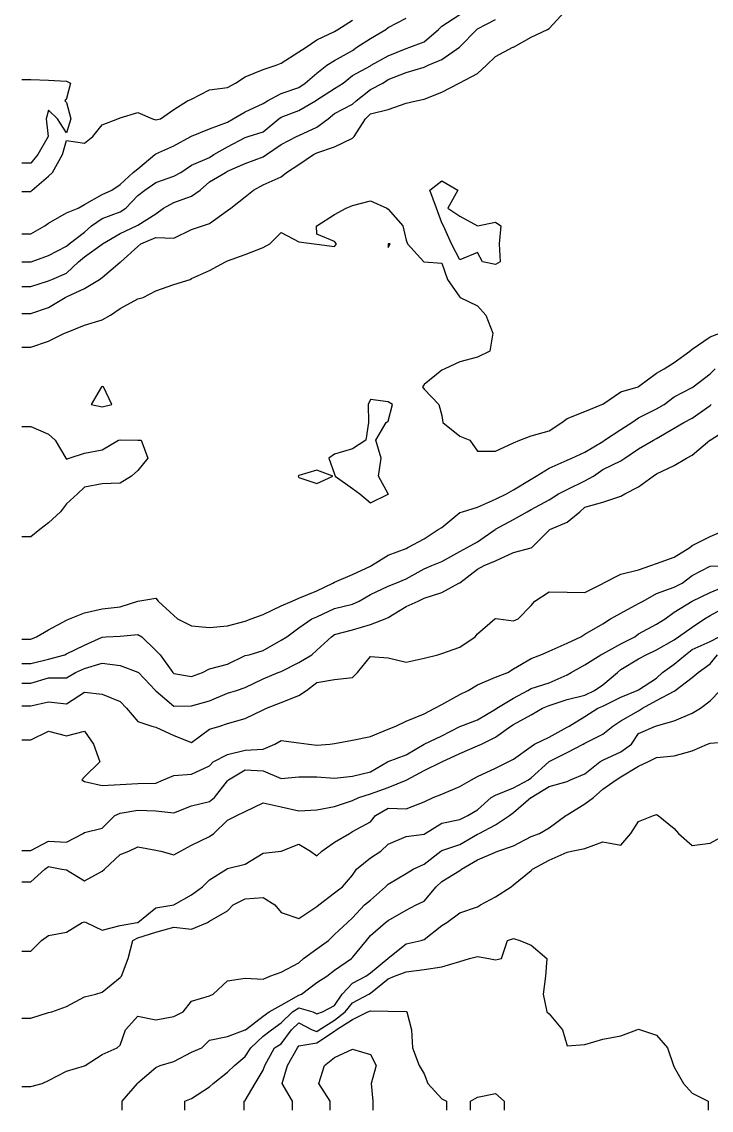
# Model space of a CAD drawing. Header units: metres. Extents: x 2681030 to 2681330, y 1246000 to 1246290.
# Drawn here: x 2681030 to 2681049.28, y 1246000 to 1246030.46 of the extents above; entities that cross this region are included whole.
import ezdxf

# ---------------------------------------------------------------- set-up
doc = ezdxf.new("R2010")
doc.units = ezdxf.units.M
doc.layers.add('BASIS_HOEHENLINIEN', color=8, linetype='Continuous')

msp = doc.modelspace()

# ---------------------------------------------------------------- linework, layer by layer
at = {"layer": 'BASIS_HOEHENLINIEN'}
for points in [[(2681030, 1246022.298, 446.5), (2681030.25, 1246022.298, 446.5), (2681030.75, 1246022.466, 446.5), (2681031.21, 1246022.75, 446.5), (2681031.25, 1246022.768, 446.5), (2681031.75, 1246023.001, 446.5), (2681032.172, 1246023.25, 446.5), (2681032.25, 1246023.305, 446.5), (2681032.75, 1246023.736, 446.5), (2681032.767, 1246023.75, 446.5), (2681033.25, 1246024.171, 446.5), (2681033.326, 1246024.25, 446.5), (2681033.75, 1246024.429, 446.5), (2681034.25, 1246024.408, 446.5), (2681034.75, 1246024.653, 446.5), (2681035.057, 1246024.75, 446.5), (2681035.25, 1246024.82, 446.5), (2681035.75, 1246025.183, 446.5), (2681035.85, 1246025.25, 446.5), (2681036.25, 1246025.569, 446.5), (2681036.483, 1246025.75, 446.5), (2681036.75, 1246025.901, 446.5), (2681037.25, 1246026.124, 446.5), (2681037.404, 1246026.25, 446.5), (2681037.75, 1246026.467, 446.5), (2681038.155, 1246026.75, 446.5), (2681038.25, 1246026.796, 446.5), (2681038.75, 1246026.969, 446.5), (2681039.25, 1246027.204, 446.5), (2681039.296, 1246027.25, 446.5), (2681039.61, 1246027.75, 446.5), (2681039.75, 1246027.886, 446.5), (2681040.25, 1246028.011, 446.5), (2681040.75, 1246028.185, 446.5), (2681041.033, 1246028.25, 446.5), (2681041.25, 1246028.302, 446.5), (2681041.75, 1246028.494, 446.5), (2681042.231, 1246028.75, 446.5), (2681042.25, 1246028.757, 446.5), (2681042.75, 1246029.015, 446.5), (2681043.001, 1246029.25, 446.5), (2681043.25, 1246029.495, 446.5), (2681043.732, 1246029.75, 446.5), (2681043.75, 1246029.757, 446.5), (2681044.25, 1246030.038, 446.5), (2681044.708, 1246030.25, 446.5), (2681044.75, 1246030.273, 446.5), (2681045.192, 1246030.75, 446.5)], [(2681030, 1246023.747, 445.5), (2681030.25, 1246023.747, 445.5), (2681030.259, 1246023.75, 445.5), (2681030.75, 1246023.926, 445.5), (2681031.25, 1246024.188, 445.5), (2681031.326, 1246024.25, 445.5), (2681031.75, 1246024.577, 445.5), (2681031.951, 1246024.75, 445.5), (2681032.25, 1246024.961, 445.5), (2681032.75, 1246025.144, 445.5), (2681032.907, 1246025.25, 445.5), (2681033.25, 1246025.601, 445.5), (2681033.442, 1246025.75, 445.5), (2681033.75, 1246025.966, 445.5), (2681034.25, 1246026.14, 445.5), (2681034.445, 1246026.25, 445.5), (2681034.75, 1246026.448, 445.5), (2681035.25, 1246026.67, 445.5), (2681035.375, 1246026.75, 445.5), (2681035.75, 1246026.967, 445.5), (2681036.25, 1246027.227, 445.5), (2681036.332, 1246027.25, 445.5), (2681036.75, 1246027.383, 445.5), (2681037.188, 1246027.75, 445.5), (2681037.25, 1246027.794, 445.5), (2681037.75, 1246027.985, 445.5), (2681038.211, 1246028.25, 445.5), (2681038.25, 1246028.276, 445.5), (2681038.75, 1246028.597, 445.5), (2681038.991, 1246028.75, 445.5), (2681039.25, 1246028.964, 445.5), (2681039.75, 1246029.236, 445.5), (2681039.772, 1246029.25, 445.5), (2681040.25, 1246029.515, 445.5), (2681040.75, 1246029.721, 445.5), (2681040.851, 1246029.75, 445.5), (2681041.25, 1246029.906, 445.5), (2681041.658, 1246030.25, 445.5), (2681041.75, 1246030.344, 445.5), (2681042.25, 1246030.669, 445.5)], [(2681030, 1246024.528, 445), (2681030.25, 1246024.528, 445), (2681030.644, 1246024.75, 445), (2681030.75, 1246024.832, 445), (2681031.25, 1246025.117, 445), (2681031.581, 1246025.25, 445), (2681031.75, 1246025.348, 445), (2681032.25, 1246025.627, 445), (2681032.521, 1246025.75, 445), (2681032.75, 1246025.911, 445), (2681033.111, 1246026.25, 445), (2681033.25, 1246026.352, 445), (2681033.725, 1246026.75, 445), (2681033.75, 1246026.773, 445), (2681034.25, 1246026.99, 445), (2681034.725, 1246027.25, 445), (2681034.75, 1246027.262, 445), (2681035.25, 1246027.468, 445), (2681035.75, 1246027.655, 445), (2681035.91, 1246027.75, 445), (2681036.25, 1246027.946, 445), (2681036.75, 1246028.174, 445), (2681036.871, 1246028.25, 445), (2681037.25, 1246028.455, 445), (2681037.75, 1246028.627, 445), (2681037.929, 1246028.75, 445), (2681038.25, 1246029.028, 445), (2681038.532, 1246029.25, 445), (2681038.75, 1246029.38, 445), (2681039.25, 1246029.665, 445), (2681039.375, 1246029.75, 445), (2681039.75, 1246029.993, 445), (2681040.18, 1246030.25, 445), (2681040.25, 1246030.303, 445), (2681040.75, 1246030.568, 445)], [(2681030, 1246023.054, 446), (2681030.25, 1246023.054, 446), (2681030.75, 1246023.211, 446), (2681030.845, 1246023.25, 446), (2681031.25, 1246023.431, 446), (2681031.588, 1246023.75, 446), (2681031.75, 1246023.885, 446), (2681032.25, 1246024.241, 446), (2681032.258, 1246024.25, 446), (2681032.75, 1246024.543, 446), (2681033.21, 1246024.75, 446), (2681033.25, 1246024.776, 446), (2681033.75, 1246025.093, 446), (2681033.967, 1246025.25, 446), (2681034.25, 1246025.407, 446), (2681034.75, 1246025.583, 446), (2681034.986, 1246025.75, 446), (2681035.25, 1246025.981, 446), (2681035.697, 1246026.25, 446), (2681035.75, 1246026.28, 446), (2681036.25, 1246026.498, 446), (2681036.75, 1246026.689, 446), (2681036.844, 1246026.75, 446), (2681037.25, 1246027.034, 446), (2681037.682, 1246027.25, 446), (2681037.75, 1246027.286, 446), (2681038.25, 1246027.518, 446), (2681038.566, 1246027.75, 446), (2681038.75, 1246027.894, 446), (2681039.25, 1246028.155, 446), (2681039.348, 1246028.25, 446), (2681039.75, 1246028.565, 446), (2681040.098, 1246028.75, 446), (2681040.25, 1246028.846, 446), (2681040.75, 1246029.045, 446), (2681041.25, 1246029.197, 446), (2681041.366, 1246029.25, 446), (2681041.75, 1246029.407, 446), (2681042.239, 1246029.75, 446), (2681042.25, 1246029.763, 446), (2681042.725, 1246030.25, 446), (2681042.75, 1246030.27, 446), (2681043.25, 1246030.526, 446)], [(2681030, 1246025.717, 444.5), (2681030.25, 1246025.717, 444.5), (2681030.288, 1246025.75, 444.5), (2681030.75, 1246026.14, 444.5), (2681030.859, 1246026.25, 444.5), (2681031.137, 1246026.75, 444.5), (2681031.25, 1246027.146, 444.5), (2681031.75, 1246027.069, 444.5), (2681031.988, 1246027.25, 444.5), (2681032.25, 1246027.583, 444.5), (2681032.685, 1246027.75, 444.5), (2681032.75, 1246027.778, 444.5), (2681033.25, 1246027.921, 444.5), (2681033.654, 1246027.75, 444.5), (2681033.75, 1246027.716, 444.5), (2681033.878, 1246027.75, 444.5), (2681034.25, 1246028.014, 444.5), (2681034.632, 1246028.25, 444.5), (2681034.75, 1246028.301, 444.5), (2681035.25, 1246028.558, 444.5), (2681035.75, 1246028.627, 444.5), (2681035.978, 1246028.75, 444.5), (2681036.25, 1246028.922, 444.5), (2681036.75, 1246029.127, 444.5), (2681037.113, 1246029.25, 444.5), (2681037.25, 1246029.309, 444.5), (2681037.75, 1246029.626, 444.5), (2681037.957, 1246029.75, 444.5), (2681038.25, 1246029.962, 444.5), (2681038.75, 1246030.188, 444.5), (2681038.836, 1246030.25, 444.5), (2681039.25, 1246030.506, 444.5)], [(2681030, 1246028.847, 444.5), (2681030.25, 1246028.847, 444.5), (2681030.75, 1246028.835, 444.5), (2681031.25, 1246028.803, 444.5), (2681031.36, 1246028.75, 444.5), (2681031.25, 1246028.316, 444.5), (2681031.202, 1246028.25, 444.5), (2681031.25, 1246028.201, 444.5), (2681031.369, 1246027.75, 444.5), (2681031.25, 1246027.354, 444.5), (2681030.998, 1246027.75, 444.5), (2681030.75, 1246027.993, 444.5), (2681030.678, 1246027.75, 444.5), (2681030.742, 1246027.25, 444.5), (2681030.45, 1246026.75, 444.5), (2681030.25, 1246026.507, 444.5), (2681030, 1246026.507, 444.5)], [(2681043.381, 1246023.75, 447), (2681043.25, 1246023.673, 447), (2681042.887, 1246023.75, 447), (2681042.75, 1246024.009, 447), (2681042.25, 1246023.801, 447), (2681042.014, 1246024.25, 447), (2681041.794, 1246024.75, 447), (2681041.75, 1246024.842, 447), (2681041.598, 1246025.25, 447), (2681041.417, 1246025.75, 447), (2681041.75, 1246026.017, 447), (2681042.193, 1246025.75, 447), (2681041.918, 1246025.25, 447), (2681042.25, 1246025.02, 447), (2681042.75, 1246024.753, 447), (2681043.25, 1246024.852, 447), (2681043.395, 1246024.75, 447), (2681043.356, 1246024.25, 447), (2681043.381, 1246023.75, 447)], [(2681030, 1246021.353, 447), (2681030.25, 1246021.353, 447), (2681030.75, 1246021.525, 447), (2681031.198, 1246021.75, 447), (2681031.25, 1246021.771, 447), (2681031.75, 1246021.974, 447), (2681032.25, 1246022.121, 447), (2681032.479, 1246022.25, 447), (2681032.75, 1246022.444, 447), (2681033.25, 1246022.712, 447), (2681033.396, 1246022.75, 447), (2681033.75, 1246022.935, 447), (2681034.25, 1246023.11, 447), (2681034.709, 1246023.25, 447), (2681034.75, 1246023.278, 447), (2681035.25, 1246023.501, 447), (2681035.694, 1246023.75, 447), (2681035.75, 1246023.772, 447), (2681036.25, 1246023.955, 447), (2681036.75, 1246024.146, 447), (2681036.938, 1246024.25, 447), (2681037.25, 1246024.564, 447), (2681037.75, 1246024.31, 447), (2681038.18, 1246024.25, 447), (2681038.25, 1246024.241, 447), (2681038.75, 1246024.179, 447), (2681038.805, 1246024.25, 447), (2681038.75, 1246024.315, 447), (2681038.25, 1246024.52, 447), (2681038.241, 1246024.75, 447), (2681038.25, 1246024.758, 447), (2681038.75, 1246025.074, 447), (2681039.076, 1246025.25, 447), (2681039.25, 1246025.323, 447), (2681039.75, 1246025.455, 447), (2681040.214, 1246025.25, 447), (2681040.25, 1246025.22, 447), (2681040.658, 1246024.75, 447), (2681040.75, 1246024.355, 447), (2681040.792, 1246024.25, 447), (2681041.248, 1246023.75, 447), (2681041.25, 1246023.748, 447), (2681041.75, 1246023.712, 447), (2681041.903, 1246023.25, 447), (2681042.25, 1246022.76, 447), (2681042.261, 1246022.75, 447), (2681042.75, 1246022.511, 447), (2681042.981, 1246022.25, 447), (2681043.172, 1246021.75, 447), (2681043.089, 1246021.25, 447), (2681042.75, 1246021.075, 447), (2681042.25, 1246020.948, 447), (2681041.836, 1246020.75, 447), (2681041.75, 1246020.717, 447), (2681041.25, 1246020.315, 447), (2681041.211, 1246020.25, 447), (2681041.25, 1246020.181, 447), (2681041.663, 1246019.75, 447), (2681041.75, 1246019.449, 447), (2681041.776, 1246019.25, 447), (2681042.25, 1246018.868, 447), (2681042.53, 1246018.75, 447), (2681042.75, 1246018.446, 447), (2681043.25, 1246018.449, 447), (2681043.75, 1246018.679, 447), (2681043.931, 1246018.75, 447), (2681044.25, 1246018.875, 447), (2681044.75, 1246019.019, 447), (2681045.107, 1246019.25, 447), (2681045.25, 1246019.359, 447), (2681045.75, 1246019.556, 447), (2681046.224, 1246019.75, 447), (2681046.25, 1246019.762, 447), (2681046.75, 1246020.104, 447), (2681047.238, 1246020.25, 447), (2681047.25, 1246020.254, 447), (2681047.75, 1246020.628, 447), (2681047.968, 1246020.75, 447), (2681048.25, 1246020.93, 447), (2681048.687, 1246021.25, 447), (2681048.75, 1246021.301, 447), (2681049.25, 1246021.65, 447), (2681049.52, 1246021.75, 447)], [(2681040.25, 1246024.144, 447), (2681040.306, 1246024.25, 447), (2681040.25, 1246024.254, 447), (2681040.245, 1246024.25, 447), (2681040.25, 1246024.144, 447)], [(2681030, 1246013.186, 447.5), (2681030.25, 1246013.186, 447.5), (2681030.414, 1246013.25, 447.5), (2681030.75, 1246013.442, 447.5), (2681031.25, 1246013.713, 447.5), (2681031.33, 1246013.75, 447.5), (2681031.75, 1246013.921, 447.5), (2681032.25, 1246014.032, 447.5), (2681032.75, 1246014.092, 447.5), (2681033.246, 1246014.25, 447.5), (2681033.25, 1246014.252, 447.5), (2681033.75, 1246014.333, 447.5), (2681033.817, 1246014.25, 447.5), (2681034.25, 1246013.849, 447.5), (2681034.359, 1246013.75, 447.5), (2681034.75, 1246013.562, 447.5), (2681035.25, 1246013.515, 447.5), (2681035.75, 1246013.561, 447.5), (2681036.25, 1246013.692, 447.5), (2681036.414, 1246013.75, 447.5), (2681036.75, 1246013.872, 447.5), (2681037.25, 1246014.12, 447.5), (2681037.564, 1246014.25, 447.5), (2681037.75, 1246014.331, 447.5), (2681038.25, 1246014.535, 447.5), (2681038.702, 1246014.75, 447.5), (2681038.75, 1246014.781, 447.5), (2681039.25, 1246014.994, 447.5), (2681039.75, 1246015.229, 447.5), (2681039.785, 1246015.25, 447.5), (2681040.25, 1246015.54, 447.5), (2681040.75, 1246015.725, 447.5), (2681040.794, 1246015.75, 447.5), (2681041.25, 1246015.995, 447.5), (2681041.645, 1246016.25, 447.5), (2681041.75, 1246016.306, 447.5), (2681042.25, 1246016.728, 447.5), (2681042.324, 1246016.75, 447.5), (2681042.75, 1246016.879, 447.5), (2681043.25, 1246017.104, 447.5), (2681043.561, 1246017.25, 447.5), (2681043.75, 1246017.366, 447.5), (2681044.25, 1246017.667, 447.5), (2681044.383, 1246017.75, 447.5), (2681044.75, 1246017.975, 447.5), (2681045.25, 1246018.193, 447.5), (2681045.384, 1246018.25, 447.5), (2681045.75, 1246018.422, 447.5), (2681046.25, 1246018.721, 447.5), (2681046.3, 1246018.75, 447.5), (2681046.75, 1246019.055, 447.5), (2681047.061, 1246019.25, 447.5), (2681047.25, 1246019.384, 447.5), (2681047.75, 1246019.63, 447.5), (2681047.962, 1246019.75, 447.5), (2681048.25, 1246019.964, 447.5), (2681048.75, 1246020.229, 447.5), (2681048.777, 1246020.25, 447.5), (2681049.25, 1246020.608, 447.5), (2681049.389, 1246020.75, 447.5)], [(2681032.25, 1246019.685, 447), (2681032.518, 1246019.75, 447), (2681032.286, 1246020.25, 447), (2681032.25, 1246020.259, 447), (2681032.234, 1246020.25, 447), (2681031.943, 1246019.75, 447), (2681032.25, 1246019.685, 447)], [(2681030, 1246012.503, 448), (2681030.25, 1246012.503, 448), (2681030.75, 1246012.628, 448), (2681031.201, 1246012.75, 448), (2681031.25, 1246012.773, 448), (2681031.75, 1246013.02, 448), (2681032.25, 1246013.245, 448), (2681032.353, 1246013.25, 448), (2681032.75, 1246013.27, 448), (2681033.25, 1246013.311, 448), (2681033.353, 1246013.25, 448), (2681033.75, 1246012.87, 448), (2681033.87, 1246012.75, 448), (2681034.225, 1246012.25, 448), (2681034.25, 1246012.22, 448), (2681034.75, 1246012.14, 448), (2681035.058, 1246012.25, 448), (2681035.25, 1246012.354, 448), (2681035.75, 1246012.487, 448), (2681036.25, 1246012.724, 448), (2681036.36, 1246012.75, 448), (2681036.75, 1246012.87, 448), (2681037.25, 1246013.152, 448), (2681037.409, 1246013.25, 448), (2681037.75, 1246013.503, 448), (2681038.11, 1246013.75, 448), (2681038.25, 1246013.809, 448), (2681038.75, 1246014.043, 448), (2681039.25, 1246014.166, 448), (2681039.432, 1246014.25, 448), (2681039.75, 1246014.434, 448), (2681040.25, 1246014.666, 448), (2681040.458, 1246014.75, 448), (2681040.75, 1246014.87, 448), (2681041.25, 1246015.152, 448), (2681041.467, 1246015.25, 448), (2681041.75, 1246015.362, 448), (2681042.25, 1246015.639, 448), (2681042.461, 1246015.75, 448), (2681042.75, 1246015.91, 448), (2681043.236, 1246016.25, 448), (2681043.25, 1246016.259, 448), (2681043.75, 1246016.53, 448), (2681044.133, 1246016.75, 448), (2681044.25, 1246016.81, 448), (2681044.75, 1246017.085, 448), (2681045.015, 1246017.25, 448), (2681045.25, 1246017.373, 448), (2681045.75, 1246017.616, 448), (2681045.989, 1246017.75, 448), (2681046.25, 1246017.938, 448), (2681046.75, 1246018.176, 448), (2681046.866, 1246018.25, 448), (2681047.25, 1246018.514, 448), (2681047.666, 1246018.75, 448), (2681047.75, 1246018.801, 448), (2681048.25, 1246019.089, 448), (2681048.515, 1246019.25, 448), (2681048.75, 1246019.374, 448), (2681049.25, 1246019.722, 448), (2681049.283, 1246019.75, 448)], [(2681040.25, 1246017.245, 447), (2681040.252, 1246017.25, 447), (2681040.25, 1246017.252, 447), (2681039.978, 1246017.75, 447), (2681040.05, 1246018.25, 447), (2681039.905, 1246018.75, 447), (2681040.188, 1246019.25, 447), (2681040.25, 1246019.283, 447), (2681040.365, 1246019.75, 447), (2681040.25, 1246019.831, 447), (2681039.75, 1246019.897, 447), (2681039.684, 1246019.75, 447), (2681039.694, 1246019.25, 447), (2681039.62, 1246018.75, 447), (2681039.25, 1246018.511, 447), (2681038.75, 1246018.362, 447), (2681038.589, 1246018.25, 447), (2681038.75, 1246017.805, 447), (2681038.769, 1246017.75, 447), (2681039.25, 1246017.404, 447), (2681039.456, 1246017.25, 447), (2681039.75, 1246016.998, 447), (2681040.25, 1246017.245, 447)], [(2681030, 1246019.133, 447.5), (2681030.25, 1246019.133, 447.5), (2681030.75, 1246018.925, 447.5), (2681030.934, 1246018.75, 447.5), (2681031.231, 1246018.25, 447.5), (2681031.25, 1246018.223, 447.5), (2681031.328, 1246018.25, 447.5), (2681031.75, 1246018.386, 447.5), (2681032.25, 1246018.483, 447.5), (2681032.706, 1246018.75, 447.5), (2681032.75, 1246018.768, 447.5), (2681033.25, 1246018.753, 447.5), (2681033.339, 1246018.75, 447.5), (2681033.524, 1246018.25, 447.5), (2681033.25, 1246017.904, 447.5), (2681033.065, 1246017.75, 447.5), (2681032.75, 1246017.549, 447.5), (2681032.25, 1246017.536, 447.5), (2681031.75, 1246017.441, 447.5), (2681031.56, 1246017.25, 447.5), (2681031.25, 1246016.971, 447.5), (2681031.08, 1246016.75, 447.5), (2681030.75, 1246016.444, 447.5), (2681030.502, 1246016.25, 447.5), (2681030.25, 1246016.046, 447.5), (2681030, 1246016.046, 447.5)], [(2681030, 1246011.954, 448.5), (2681030.25, 1246011.954, 448.5), (2681030.75, 1246012.102, 448.5), (2681031.25, 1246012.105, 448.5), (2681031.5, 1246012.25, 448.5), (2681031.75, 1246012.365, 448.5), (2681032.25, 1246012.512, 448.5), (2681032.75, 1246012.445, 448.5), (2681033.25, 1246012.26, 448.5), (2681033.26, 1246012.25, 448.5), (2681033.737, 1246011.75, 448.5), (2681033.75, 1246011.736, 448.5), (2681034.25, 1246011.306, 448.5), (2681034.75, 1246011.323, 448.5), (2681035.25, 1246011.457, 448.5), (2681035.75, 1246011.671, 448.5), (2681036.005, 1246011.75, 448.5), (2681036.25, 1246011.835, 448.5), (2681036.75, 1246012.073, 448.5), (2681037.169, 1246012.25, 448.5), (2681037.25, 1246012.28, 448.5), (2681037.75, 1246012.529, 448.5), (2681038.109, 1246012.75, 448.5), (2681038.25, 1246012.881, 448.5), (2681038.664, 1246013.25, 448.5), (2681038.75, 1246013.311, 448.5), (2681039.25, 1246013.448, 448.5), (2681039.75, 1246013.596, 448.5), (2681040.159, 1246013.75, 448.5), (2681040.25, 1246013.793, 448.5), (2681040.75, 1246014.103, 448.5), (2681041.086, 1246014.25, 448.5), (2681041.25, 1246014.332, 448.5), (2681041.75, 1246014.495, 448.5), (2681042.223, 1246014.75, 448.5), (2681042.25, 1246014.764, 448.5), (2681042.75, 1246015.145, 448.5), (2681042.935, 1246015.25, 448.5), (2681043.25, 1246015.375, 448.5), (2681043.75, 1246015.609, 448.5), (2681044.25, 1246015.737, 448.5), (2681044.267, 1246015.75, 448.5), (2681044.75, 1246016.239, 448.5), (2681044.767, 1246016.25, 448.5), (2681045.25, 1246016.458, 448.5), (2681045.607, 1246016.75, 448.5), (2681045.75, 1246016.876, 448.5), (2681046.25, 1246017.023, 448.5), (2681046.75, 1246017.19, 448.5), (2681046.862, 1246017.25, 448.5), (2681047.25, 1246017.444, 448.5), (2681047.662, 1246017.75, 448.5), (2681047.75, 1246017.811, 448.5), (2681048.25, 1246018.043, 448.5), (2681048.593, 1246018.25, 448.5), (2681048.75, 1246018.335, 448.5), (2681049.245, 1246018.75, 448.5), (2681049.25, 1246018.754, 448.5), (2681049.75, 1246019.072, 448.5)], [(2681038.25, 1246017.54, 447), (2681038.696, 1246017.75, 447), (2681038.25, 1246017.915, 447), (2681037.75, 1246017.763, 447), (2681037.726, 1246017.75, 447), (2681037.75, 1246017.707, 447), (2681038.25, 1246017.54, 447)], [(2681030, 1246011.316, 449), (2681030.25, 1246011.316, 449), (2681030.75, 1246011.429, 449), (2681031.25, 1246011.379, 449), (2681031.75, 1246011.698, 449), (2681032.25, 1246011.646, 449), (2681032.75, 1246011.441, 449), (2681032.926, 1246011.25, 449), (2681033.25, 1246010.884, 449), (2681033.636, 1246010.75, 449), (2681033.75, 1246010.722, 449), (2681034.25, 1246010.484, 449), (2681034.75, 1246010.289, 449), (2681035.25, 1246010.663, 449), (2681035.54, 1246010.75, 449), (2681035.75, 1246010.827, 449), (2681036.25, 1246010.963, 449), (2681036.75, 1246011.21, 449), (2681036.841, 1246011.25, 449), (2681037.25, 1246011.412, 449), (2681037.75, 1246011.608, 449), (2681037.965, 1246011.75, 449), (2681038.25, 1246011.971, 449), (2681038.75, 1246012.055, 449), (2681039.25, 1246012.114, 449), (2681039.393, 1246012.25, 449), (2681039.75, 1246012.696, 449), (2681040.25, 1246012.659, 449), (2681040.75, 1246012.541, 449), (2681041.25, 1246012.653, 449), (2681041.637, 1246012.75, 449), (2681041.75, 1246012.781, 449), (2681042.25, 1246012.962, 449), (2681042.684, 1246013.25, 449), (2681042.75, 1246013.333, 449), (2681043.23, 1246013.75, 449), (2681043.25, 1246013.76, 449), (2681043.334, 1246013.75, 449), (2681043.75, 1246013.7, 449), (2681043.886, 1246013.75, 449), (2681044.25, 1246014.125, 449), (2681044.352, 1246014.25, 449), (2681044.75, 1246014.507, 449), (2681045.25, 1246014.5, 449), (2681045.75, 1246014.488, 449), (2681046.25, 1246014.744, 449), (2681046.265, 1246014.75, 449), (2681046.75, 1246015.007, 449), (2681047.25, 1246015.129, 449), (2681047.597, 1246015.25, 449), (2681047.75, 1246015.301, 449), (2681048.25, 1246015.477, 449), (2681048.684, 1246015.75, 449), (2681048.75, 1246015.806, 449), (2681049.25, 1246016.059, 449), (2681049.714, 1246016.25, 449)], [(2681030, 1246010.365, 449.5), (2681030.25, 1246010.365, 449.5), (2681030.75, 1246010.612, 449.5), (2681031.25, 1246010.478, 449.5), (2681031.75, 1246010.607, 449.5), (2681032.008, 1246010.25, 449.5), (2681032.182, 1246009.75, 449.5), (2681031.75, 1246009.329, 449.5), (2681031.676, 1246009.25, 449.5), (2681031.75, 1246009.203, 449.5), (2681032.25, 1246009.085, 449.5), (2681032.75, 1246009.113, 449.5), (2681033.25, 1246009.144, 449.5), (2681033.75, 1246009.154, 449.5), (2681033.964, 1246009.25, 449.5), (2681034.25, 1246009.372, 449.5), (2681034.75, 1246009.406, 449.5), (2681035.25, 1246009.643, 449.5), (2681035.349, 1246009.75, 449.5), (2681035.75, 1246009.961, 449.5), (2681036.25, 1246010.077, 449.5), (2681036.75, 1246010.106, 449.5), (2681037.081, 1246010.25, 449.5), (2681037.25, 1246010.351, 449.5), (2681037.75, 1246010.287, 449.5), (2681038.027, 1246010.25, 449.5), (2681038.25, 1246010.22, 449.5), (2681038.616, 1246010.25, 449.5), (2681038.75, 1246010.262, 449.5), (2681039.25, 1246010.355, 449.5), (2681039.75, 1246010.457, 449.5), (2681040.25, 1246010.669, 449.5), (2681040.459, 1246010.75, 449.5), (2681040.75, 1246010.887, 449.5), (2681041.25, 1246011.098, 449.5), (2681041.557, 1246011.25, 449.5), (2681041.75, 1246011.36, 449.5), (2681042.25, 1246011.637, 449.5), (2681042.482, 1246011.75, 449.5), (2681042.75, 1246011.908, 449.5), (2681043.25, 1246012.119, 449.5), (2681043.595, 1246012.25, 449.5), (2681043.75, 1246012.357, 449.5), (2681044.25, 1246012.643, 449.5), (2681044.52, 1246012.75, 449.5), (2681044.75, 1246012.848, 449.5), (2681045.25, 1246013.072, 449.5), (2681045.638, 1246013.25, 449.5), (2681045.75, 1246013.322, 449.5), (2681046.25, 1246013.617, 449.5), (2681046.466, 1246013.75, 449.5), (2681046.75, 1246013.913, 449.5), (2681047.25, 1246014.182, 449.5), (2681047.38, 1246014.25, 449.5), (2681047.75, 1246014.462, 449.5), (2681048.25, 1246014.638, 449.5), (2681048.469, 1246014.75, 449.5), (2681048.75, 1246014.963, 449.5), (2681049.25, 1246015.232, 449.5), (2681049.75, 1246015.248, 449.5)], [(2681030, 1246007.269, 450), (2681030.25, 1246007.269, 450), (2681030.75, 1246007.527, 450), (2681031.25, 1246007.502, 450), (2681031.718, 1246007.75, 450), (2681031.75, 1246007.771, 450), (2681032.25, 1246007.895, 450), (2681032.599, 1246008.25, 450), (2681032.75, 1246008.316, 450), (2681033.25, 1246008.394, 450), (2681033.75, 1246008.378, 450), (2681034.25, 1246008.328, 450), (2681034.75, 1246008.52, 450), (2681035.25, 1246008.642, 450), (2681035.39, 1246008.75, 450), (2681035.75, 1246009.218, 450), (2681035.78, 1246009.25, 450), (2681036.25, 1246009.526, 450), (2681036.75, 1246009.499, 450), (2681037.25, 1246009.284, 450), (2681037.75, 1246009.327, 450), (2681038.25, 1246009.332, 450), (2681038.75, 1246009.296, 450), (2681039.25, 1246009.354, 450), (2681039.75, 1246009.471, 450), (2681040.225, 1246009.75, 450), (2681040.25, 1246009.765, 450), (2681040.75, 1246009.948, 450), (2681041.25, 1246010.248, 450), (2681041.254, 1246010.25, 450), (2681041.75, 1246010.475, 450), (2681042.25, 1246010.741, 450), (2681042.281, 1246010.75, 450), (2681042.75, 1246010.931, 450), (2681043.25, 1246011.228, 450), (2681043.286, 1246011.25, 450), (2681043.75, 1246011.531, 450), (2681044.156, 1246011.75, 450), (2681044.25, 1246011.805, 450), (2681044.75, 1246011.965, 450), (2681045.25, 1246012.19, 450), (2681045.367, 1246012.25, 450), (2681045.75, 1246012.464, 450), (2681046.197, 1246012.75, 450), (2681046.25, 1246012.778, 450), (2681046.75, 1246013.056, 450), (2681047.143, 1246013.25, 450), (2681047.25, 1246013.331, 450), (2681047.75, 1246013.604, 450), (2681047.999, 1246013.75, 450), (2681048.25, 1246013.937, 450), (2681048.75, 1246014.249, 450), (2681048.751, 1246014.25, 450), (2681049.25, 1246014.49, 450), (2681049.75, 1246014.694, 450)], [(2681030, 1246006.394, 450.5), (2681030.25, 1246006.394, 450.5), (2681030.647, 1246006.75, 450.5), (2681030.75, 1246006.824, 450.5), (2681031.116, 1246006.75, 450.5), (2681031.25, 1246006.728, 450.5), (2681031.75, 1246006.42, 450.5), (2681032.25, 1246006.687, 450.5), (2681032.316, 1246006.75, 450.5), (2681032.75, 1246007.154, 450.5), (2681032.99, 1246007.25, 450.5), (2681033.25, 1246007.375, 450.5), (2681033.75, 1246007.276, 450.5), (2681033.887, 1246007.25, 450.5), (2681034.25, 1246007.148, 450.5), (2681034.439, 1246007.25, 450.5), (2681034.75, 1246007.42, 450.5), (2681035.25, 1246007.662, 450.5), (2681035.369, 1246007.75, 450.5), (2681035.75, 1246008.117, 450.5), (2681036.012, 1246008.25, 450.5), (2681036.25, 1246008.364, 450.5), (2681036.75, 1246008.603, 450.5), (2681037.25, 1246008.494, 450.5), (2681037.75, 1246008.384, 450.5), (2681038.25, 1246008.406, 450.5), (2681038.75, 1246008.497, 450.5), (2681039.25, 1246008.672, 450.5), (2681039.429, 1246008.75, 450.5), (2681039.75, 1246008.852, 450.5), (2681040.25, 1246009.029, 450.5), (2681040.75, 1246009.236, 450.5), (2681040.773, 1246009.25, 450.5), (2681041.25, 1246009.512, 450.5), (2681041.748, 1246009.75, 450.5), (2681041.75, 1246009.751, 450.5), (2681042.25, 1246009.984, 450.5), (2681042.75, 1246010.2, 450.5), (2681042.859, 1246010.25, 450.5), (2681043.25, 1246010.438, 450.5), (2681043.68, 1246010.75, 450.5), (2681043.75, 1246010.792, 450.5), (2681044.25, 1246011.064, 450.5), (2681044.568, 1246011.25, 450.5), (2681044.75, 1246011.329, 450.5), (2681045.25, 1246011.499, 450.5), (2681045.75, 1246011.621, 450.5), (2681046.016, 1246011.75, 450.5), (2681046.25, 1246011.907, 450.5), (2681046.662, 1246012.25, 450.5), (2681046.75, 1246012.332, 450.5), (2681047.25, 1246012.632, 450.5), (2681047.463, 1246012.75, 450.5), (2681047.75, 1246012.89, 450.5), (2681048.25, 1246013.165, 450.5), (2681048.369, 1246013.25, 450.5), (2681048.75, 1246013.52, 450.5), (2681049.093, 1246013.75, 450.5), (2681049.25, 1246013.849, 450.5), (2681049.75, 1246014.115, 450.5)], [(2681030, 1246004.45, 451), (2681030.25, 1246004.45, 451), (2681030.551, 1246004.75, 451), (2681030.75, 1246004.888, 451), (2681031.25, 1246004.988, 451), (2681031.692, 1246005.25, 451), (2681031.75, 1246005.269, 451), (2681031.8, 1246005.25, 451), (2681032.25, 1246005.036, 451), (2681032.75, 1246005.174, 451), (2681033.23, 1246005.25, 451), (2681033.25, 1246005.259, 451), (2681033.75, 1246005.663, 451), (2681034.25, 1246005.75, 451), (2681034.251, 1246005.75, 451), (2681034.75, 1246006.025, 451), (2681035.054, 1246006.25, 451), (2681035.25, 1246006.451, 451), (2681035.722, 1246006.75, 451), (2681035.75, 1246006.767, 451), (2681036.25, 1246006.889, 451), (2681036.75, 1246007.199, 451), (2681037.25, 1246007.248, 451), (2681037.254, 1246007.25, 451), (2681037.75, 1246007.448, 451), (2681038.077, 1246007.25, 451), (2681038.25, 1246007.125, 451), (2681038.391, 1246007.25, 451), (2681038.75, 1246007.505, 451), (2681039.164, 1246007.75, 451), (2681039.25, 1246007.804, 451), (2681039.75, 1246008.076, 451), (2681039.89, 1246008.25, 451), (2681040.25, 1246008.458, 451), (2681040.75, 1246008.438, 451), (2681041.25, 1246008.631, 451), (2681041.51, 1246008.75, 451), (2681041.75, 1246008.843, 451), (2681042.25, 1246009.065, 451), (2681042.581, 1246009.25, 451), (2681042.75, 1246009.338, 451), (2681043.25, 1246009.577, 451), (2681043.607, 1246009.75, 451), (2681043.75, 1246009.823, 451), (2681044.25, 1246010.179, 451), (2681044.339, 1246010.25, 451), (2681044.75, 1246010.443, 451), (2681045.25, 1246010.717, 451), (2681045.312, 1246010.75, 451), (2681045.75, 1246011.018, 451), (2681046.111, 1246011.25, 451), (2681046.25, 1246011.313, 451), (2681046.75, 1246011.562, 451), (2681047.211, 1246011.75, 451), (2681047.25, 1246011.771, 451), (2681047.75, 1246012.094, 451), (2681047.916, 1246012.25, 451), (2681048.25, 1246012.488, 451), (2681048.56, 1246012.75, 451), (2681048.75, 1246012.895, 451), (2681049.25, 1246013.12, 451), (2681049.501, 1246013.25, 451)], [(2681030, 1246002.577, 451.5), (2681030.25, 1246002.577, 451.5), (2681030.75, 1246002.733, 451.5), (2681030.843, 1246002.75, 451.5), (2681031.25, 1246002.901, 451.5), (2681031.75, 1246003.173, 451.5), (2681032.071, 1246003.25, 451.5), (2681032.25, 1246003.301, 451.5), (2681032.75, 1246003.718, 451.5), (2681032.792, 1246003.75, 451.5), (2681032.973, 1246004.25, 451.5), (2681033.11, 1246004.75, 451.5), (2681033.25, 1246004.822, 451.5), (2681033.75, 1246004.988, 451.5), (2681034.25, 1246005.128, 451.5), (2681034.75, 1246005.071, 451.5), (2681035.197, 1246005.25, 451.5), (2681035.25, 1246005.294, 451.5), (2681035.75, 1246005.585, 451.5), (2681035.913, 1246005.75, 451.5), (2681036.25, 1246005.914, 451.5), (2681036.75, 1246005.953, 451.5), (2681037.082, 1246005.75, 451.5), (2681037.25, 1246005.536, 451.5), (2681037.75, 1246005.363, 451.5), (2681038.25, 1246005.703, 451.5), (2681038.306, 1246005.75, 451.5), (2681038.75, 1246006.087, 451.5), (2681038.973, 1246006.25, 451.5), (2681039.25, 1246006.583, 451.5), (2681039.357, 1246006.75, 451.5), (2681039.75, 1246007.069, 451.5), (2681040.042, 1246007.25, 451.5), (2681040.25, 1246007.449, 451.5), (2681040.75, 1246007.663, 451.5), (2681041.25, 1246007.73, 451.5), (2681041.283, 1246007.75, 451.5), (2681041.75, 1246008.031, 451.5), (2681042.25, 1246008.135, 451.5), (2681042.474, 1246008.25, 451.5), (2681042.75, 1246008.409, 451.5), (2681043.13, 1246008.75, 451.5), (2681043.25, 1246008.816, 451.5), (2681043.75, 1246009.02, 451.5), (2681044.174, 1246009.25, 451.5), (2681044.25, 1246009.307, 451.5), (2681044.737, 1246009.75, 451.5), (2681044.75, 1246009.761, 451.5), (2681045.25, 1246010.013, 451.5), (2681045.702, 1246010.25, 451.5), (2681045.75, 1246010.274, 451.5), (2681046.25, 1246010.522, 451.5), (2681046.528, 1246010.75, 451.5), (2681046.75, 1246010.895, 451.5), (2681047.25, 1246011.181, 451.5), (2681047.363, 1246011.25, 451.5), (2681047.75, 1246011.47, 451.5), (2681048.25, 1246011.733, 451.5), (2681048.276, 1246011.75, 451.5), (2681048.75, 1246012.109, 451.5), (2681048.914, 1246012.25, 451.5), (2681049.25, 1246012.497, 451.5), (2681049.462, 1246012.75, 451.5)], [(2681030, 1246000.662, 452), (2681030.25, 1246000.662, 452), (2681030.566, 1246000.75, 452), (2681030.75, 1246000.834, 452), (2681031.25, 1246001.091, 452), (2681031.75, 1246001.242, 452), (2681031.772, 1246001.25, 452), (2681032.25, 1246001.558, 452), (2681032.671, 1246001.75, 452), (2681032.75, 1246001.823, 452), (2681032.901, 1246002.25, 452), (2681033.25, 1246002.636, 452), (2681033.75, 1246002.528, 452), (2681034.25, 1246002.623, 452), (2681034.516, 1246002.75, 452), (2681034.75, 1246003.054, 452), (2681035.25, 1246003.198, 452), (2681035.352, 1246003.25, 452), (2681035.75, 1246003.623, 452), (2681036.25, 1246003.697, 452), (2681036.75, 1246003.673, 452), (2681036.941, 1246003.75, 452), (2681037.25, 1246003.862, 452), (2681037.75, 1246004.13, 452), (2681037.877, 1246004.25, 452), (2681038.25, 1246004.519, 452), (2681038.576, 1246004.75, 452), (2681038.75, 1246004.919, 452), (2681039.11, 1246005.25, 452), (2681039.25, 1246005.389, 452), (2681039.589, 1246005.75, 452), (2681039.75, 1246005.883, 452), (2681040.174, 1246006.25, 452), (2681040.25, 1246006.329, 452), (2681040.75, 1246006.63, 452), (2681040.948, 1246006.75, 452), (2681041.25, 1246006.888, 452), (2681041.724, 1246007.25, 452), (2681041.75, 1246007.266, 452), (2681042.25, 1246007.441, 452), (2681042.75, 1246007.73, 452), (2681042.795, 1246007.75, 452), (2681043.25, 1246007.989, 452), (2681043.643, 1246008.25, 452), (2681043.75, 1246008.331, 452), (2681044.242, 1246008.75, 452), (2681044.25, 1246008.754, 452), (2681044.75, 1246009.06, 452), (2681045.25, 1246009.205, 452), (2681045.347, 1246009.25, 452), (2681045.75, 1246009.414, 452), (2681046.168, 1246009.75, 452), (2681046.25, 1246009.794, 452), (2681046.75, 1246010.031, 452), (2681047.054, 1246010.25, 452), (2681047.25, 1246010.548, 452), (2681047.726, 1246010.75, 452), (2681047.75, 1246010.757, 452), (2681048.25, 1246010.899, 452), (2681048.75, 1246011.112, 452), (2681048.985, 1246011.25, 452), (2681049.25, 1246011.454, 452), (2681049.53, 1246011.75, 452)], [(2681032.811, 1246000, 452.5), (2681032.811, 1246000.25, 452.5), (2681033.237, 1246000.75, 452.5), (2681033.25, 1246000.766, 452.5), (2681033.75, 1246001.192, 452.5), (2681033.873, 1246001.25, 452.5), (2681034.25, 1246001.368, 452.5), (2681034.75, 1246001.628, 452.5), (2681035.032, 1246001.75, 452.5), (2681035.25, 1246001.957, 452.5), (2681035.75, 1246002.061, 452.5), (2681036.25, 1246002.246, 452.5), (2681036.254, 1246002.25, 452.5), (2681036.75, 1246002.633, 452.5), (2681036.921, 1246002.75, 452.5), (2681037.25, 1246002.945, 452.5), (2681037.75, 1246003.225, 452.5), (2681037.82, 1246003.25, 452.5), (2681038.25, 1246003.577, 452.5), (2681038.529, 1246003.75, 452.5), (2681038.75, 1246003.92, 452.5), (2681039.221, 1246004.25, 452.5), (2681039.25, 1246004.274, 452.5), (2681039.638, 1246004.75, 452.5), (2681039.75, 1246004.894, 452.5), (2681040.172, 1246005.25, 452.5), (2681040.25, 1246005.307, 452.5), (2681040.75, 1246005.602, 452.5), (2681041.031, 1246005.75, 452.5), (2681041.25, 1246005.854, 452.5), (2681041.592, 1246006.25, 452.5), (2681041.75, 1246006.4, 452.5), (2681042.25, 1246006.714, 452.5), (2681042.299, 1246006.75, 452.5), (2681042.75, 1246007.006, 452.5), (2681043.25, 1246007.224, 452.5), (2681043.314, 1246007.25, 452.5), (2681043.75, 1246007.401, 452.5), (2681044.25, 1246007.661, 452.5), (2681044.476, 1246007.75, 452.5), (2681044.75, 1246007.903, 452.5), (2681045.218, 1246008.25, 452.5), (2681045.25, 1246008.266, 452.5), (2681045.75, 1246008.576, 452.5), (2681045.986, 1246008.75, 452.5), (2681046.25, 1246008.982, 452.5), (2681046.621, 1246009.25, 452.5), (2681046.75, 1246009.334, 452.5), (2681047.25, 1246009.634, 452.5), (2681047.511, 1246009.75, 452.5), (2681047.75, 1246009.876, 452.5), (2681048.25, 1246009.919, 452.5), (2681048.75, 1246010.057, 452.5), (2681049.182, 1246010.25, 452.5), (2681049.25, 1246010.276, 452.5), (2681049.75, 1246010.309, 452.5)], [(2681034.558, 1246000, 453), (2681034.558, 1246000.25, 453), (2681034.75, 1246000.326, 453), (2681035.25, 1246000.658, 453), (2681035.352, 1246000.75, 453), (2681035.75, 1246001.066, 453), (2681035.947, 1246001.25, 453), (2681036.25, 1246001.506, 453), (2681036.408, 1246001.75, 453), (2681036.75, 1246002.075, 453), (2681036.986, 1246002.25, 453), (2681037.25, 1246002.448, 453), (2681037.576, 1246002.75, 453), (2681037.75, 1246002.869, 453), (2681038.142, 1246002.75, 453), (2681038.25, 1246002.701, 453), (2681038.412, 1246002.75, 453), (2681038.75, 1246002.935, 453), (2681038.96, 1246003.25, 453), (2681039.25, 1246003.556, 453), (2681039.619, 1246003.75, 453), (2681039.75, 1246003.844, 453), (2681040.238, 1246004.25, 453), (2681040.25, 1246004.26, 453), (2681040.75, 1246004.657, 453), (2681041.172, 1246004.75, 453), (2681041.25, 1246004.774, 453), (2681041.75, 1246005.166, 453), (2681041.887, 1246005.25, 453), (2681042.25, 1246005.522, 453), (2681042.75, 1246005.696, 453), (2681042.832, 1246005.75, 453), (2681043.25, 1246005.973, 453), (2681043.689, 1246006.25, 453), (2681043.75, 1246006.307, 453), (2681044.25, 1246006.712, 453), (2681044.286, 1246006.75, 453), (2681044.75, 1246007.002, 453), (2681045.25, 1246007.225, 453), (2681045.376, 1246007.25, 453), (2681045.75, 1246007.324, 453), (2681046.25, 1246007.514, 453), (2681046.75, 1246007.415, 453), (2681047.033, 1246007.75, 453), (2681047.25, 1246008.078, 453), (2681047.671, 1246008.25, 453), (2681047.75, 1246008.277, 453), (2681047.8, 1246008.25, 453), (2681048.25, 1246007.888, 453), (2681048.372, 1246007.75, 453), (2681048.75, 1246007.408, 453), (2681049.25, 1246007.477, 453), (2681049.746, 1246007.75, 453)], [(2681036.223, 1246000, 453.5), (2681036.223, 1246000.25, 453.5), (2681036.25, 1246000.27, 453.5), (2681036.526, 1246000.75, 453.5), (2681036.75, 1246001.121, 453.5), (2681036.794, 1246001.25, 453.5), (2681037.072, 1246001.75, 453.5), (2681037.25, 1246001.862, 453.5), (2681037.541, 1246002.25, 453.5), (2681037.75, 1246002.443, 453.5), (2681038.124, 1246002.25, 453.5), (2681038.25, 1246002.205, 453.5), (2681038.315, 1246002.25, 453.5), (2681038.75, 1246002.519, 453.5), (2681039.043, 1246002.75, 453.5), (2681039.25, 1246003.006, 453.5), (2681039.71, 1246003.25, 453.5), (2681039.75, 1246003.275, 453.5), (2681040.25, 1246003.681, 453.5), (2681040.423, 1246003.75, 453.5), (2681040.75, 1246003.878, 453.5), (2681041.25, 1246003.935, 453.5), (2681041.75, 1246004.012, 453.5), (2681042.25, 1246004.167, 453.5), (2681042.52, 1246004.25, 453.5), (2681042.75, 1246004.3, 453.5), (2681043.065, 1246004.25, 453.5), (2681043.25, 1246004.212, 453.5), (2681043.413, 1246004.25, 453.5), (2681043.585, 1246004.75, 453.5), (2681043.75, 1246004.803, 453.5), (2681043.926, 1246004.75, 453.5), (2681044.25, 1246004.616, 453.5), (2681044.684, 1246004.25, 453.5), (2681044.647, 1246003.75, 453.5), (2681044.584, 1246003.25, 453.5), (2681044.683, 1246002.75, 453.5), (2681044.75, 1246002.7, 453.5), (2681045.12, 1246002.25, 453.5), (2681045.25, 1246001.806, 453.5), (2681045.75, 1246001.843, 453.5), (2681046.25, 1246001.989, 453.5), (2681046.75, 1246002.086, 453.5), (2681047.2, 1246002.25, 453.5), (2681047.25, 1246002.273, 453.5), (2681047.307, 1246002.25, 453.5), (2681047.75, 1246002.097, 453.5), (2681048.059, 1246001.75, 453.5), (2681048.226, 1246001.25, 453.5), (2681048.25, 1246001.204, 453.5), (2681048.511, 1246000.75, 453.5), (2681048.75, 1246000.478, 453.5), (2681049.198, 1246000.25, 453.5), (2681049.198, 1246000, 453.5)], [(2681037.569, 1246000, 454), (2681037.569, 1246000.25, 454), (2681037.283, 1246000.75, 454), (2681037.434, 1246001.25, 454), (2681037.709, 1246001.75, 454), (2681037.75, 1246001.807, 454), (2681038.25, 1246001.889, 454), (2681038.75, 1246002.21, 454), (2681038.795, 1246002.25, 454), (2681039.25, 1246002.539, 454), (2681039.681, 1246002.75, 454), (2681039.75, 1246002.784, 454), (2681040.25, 1246002.772, 454), (2681040.75, 1246002.759, 454), (2681040.768, 1246002.75, 454), (2681040.9, 1246002.25, 454), (2681040.932, 1246001.75, 454), (2681041.115, 1246001.25, 454), (2681041.25, 1246001.022, 454), (2681041.353, 1246000.75, 454), (2681041.75, 1246000.319, 454), (2681041.88, 1246000.25, 454), (2681041.88, 1246000, 454)], [(2681038.621, 1246000, 454.5), (2681038.621, 1246000.25, 454.5), (2681038.305, 1246000.75, 454.5), (2681038.466, 1246001.25, 454.5), (2681038.75, 1246001.473, 454.5), (2681039.25, 1246001.707, 454.5), (2681039.75, 1246001.561, 454.5), (2681039.916, 1246001.25, 454.5), (2681039.776, 1246000.75, 454.5), (2681039.822, 1246000.25, 454.5), (2681039.822, 1246000, 454.5)], [(2681042.552, 1246000, 454), (2681042.552, 1246000.25, 454), (2681042.75, 1246000.365, 454), (2681043.25, 1246000.465, 454), (2681043.49, 1246000.25, 454), (2681043.49, 1246000, 454)]]:
    msp.add_polyline3d(points, dxfattribs=at)

doc.saveas('drawing.dxf')
